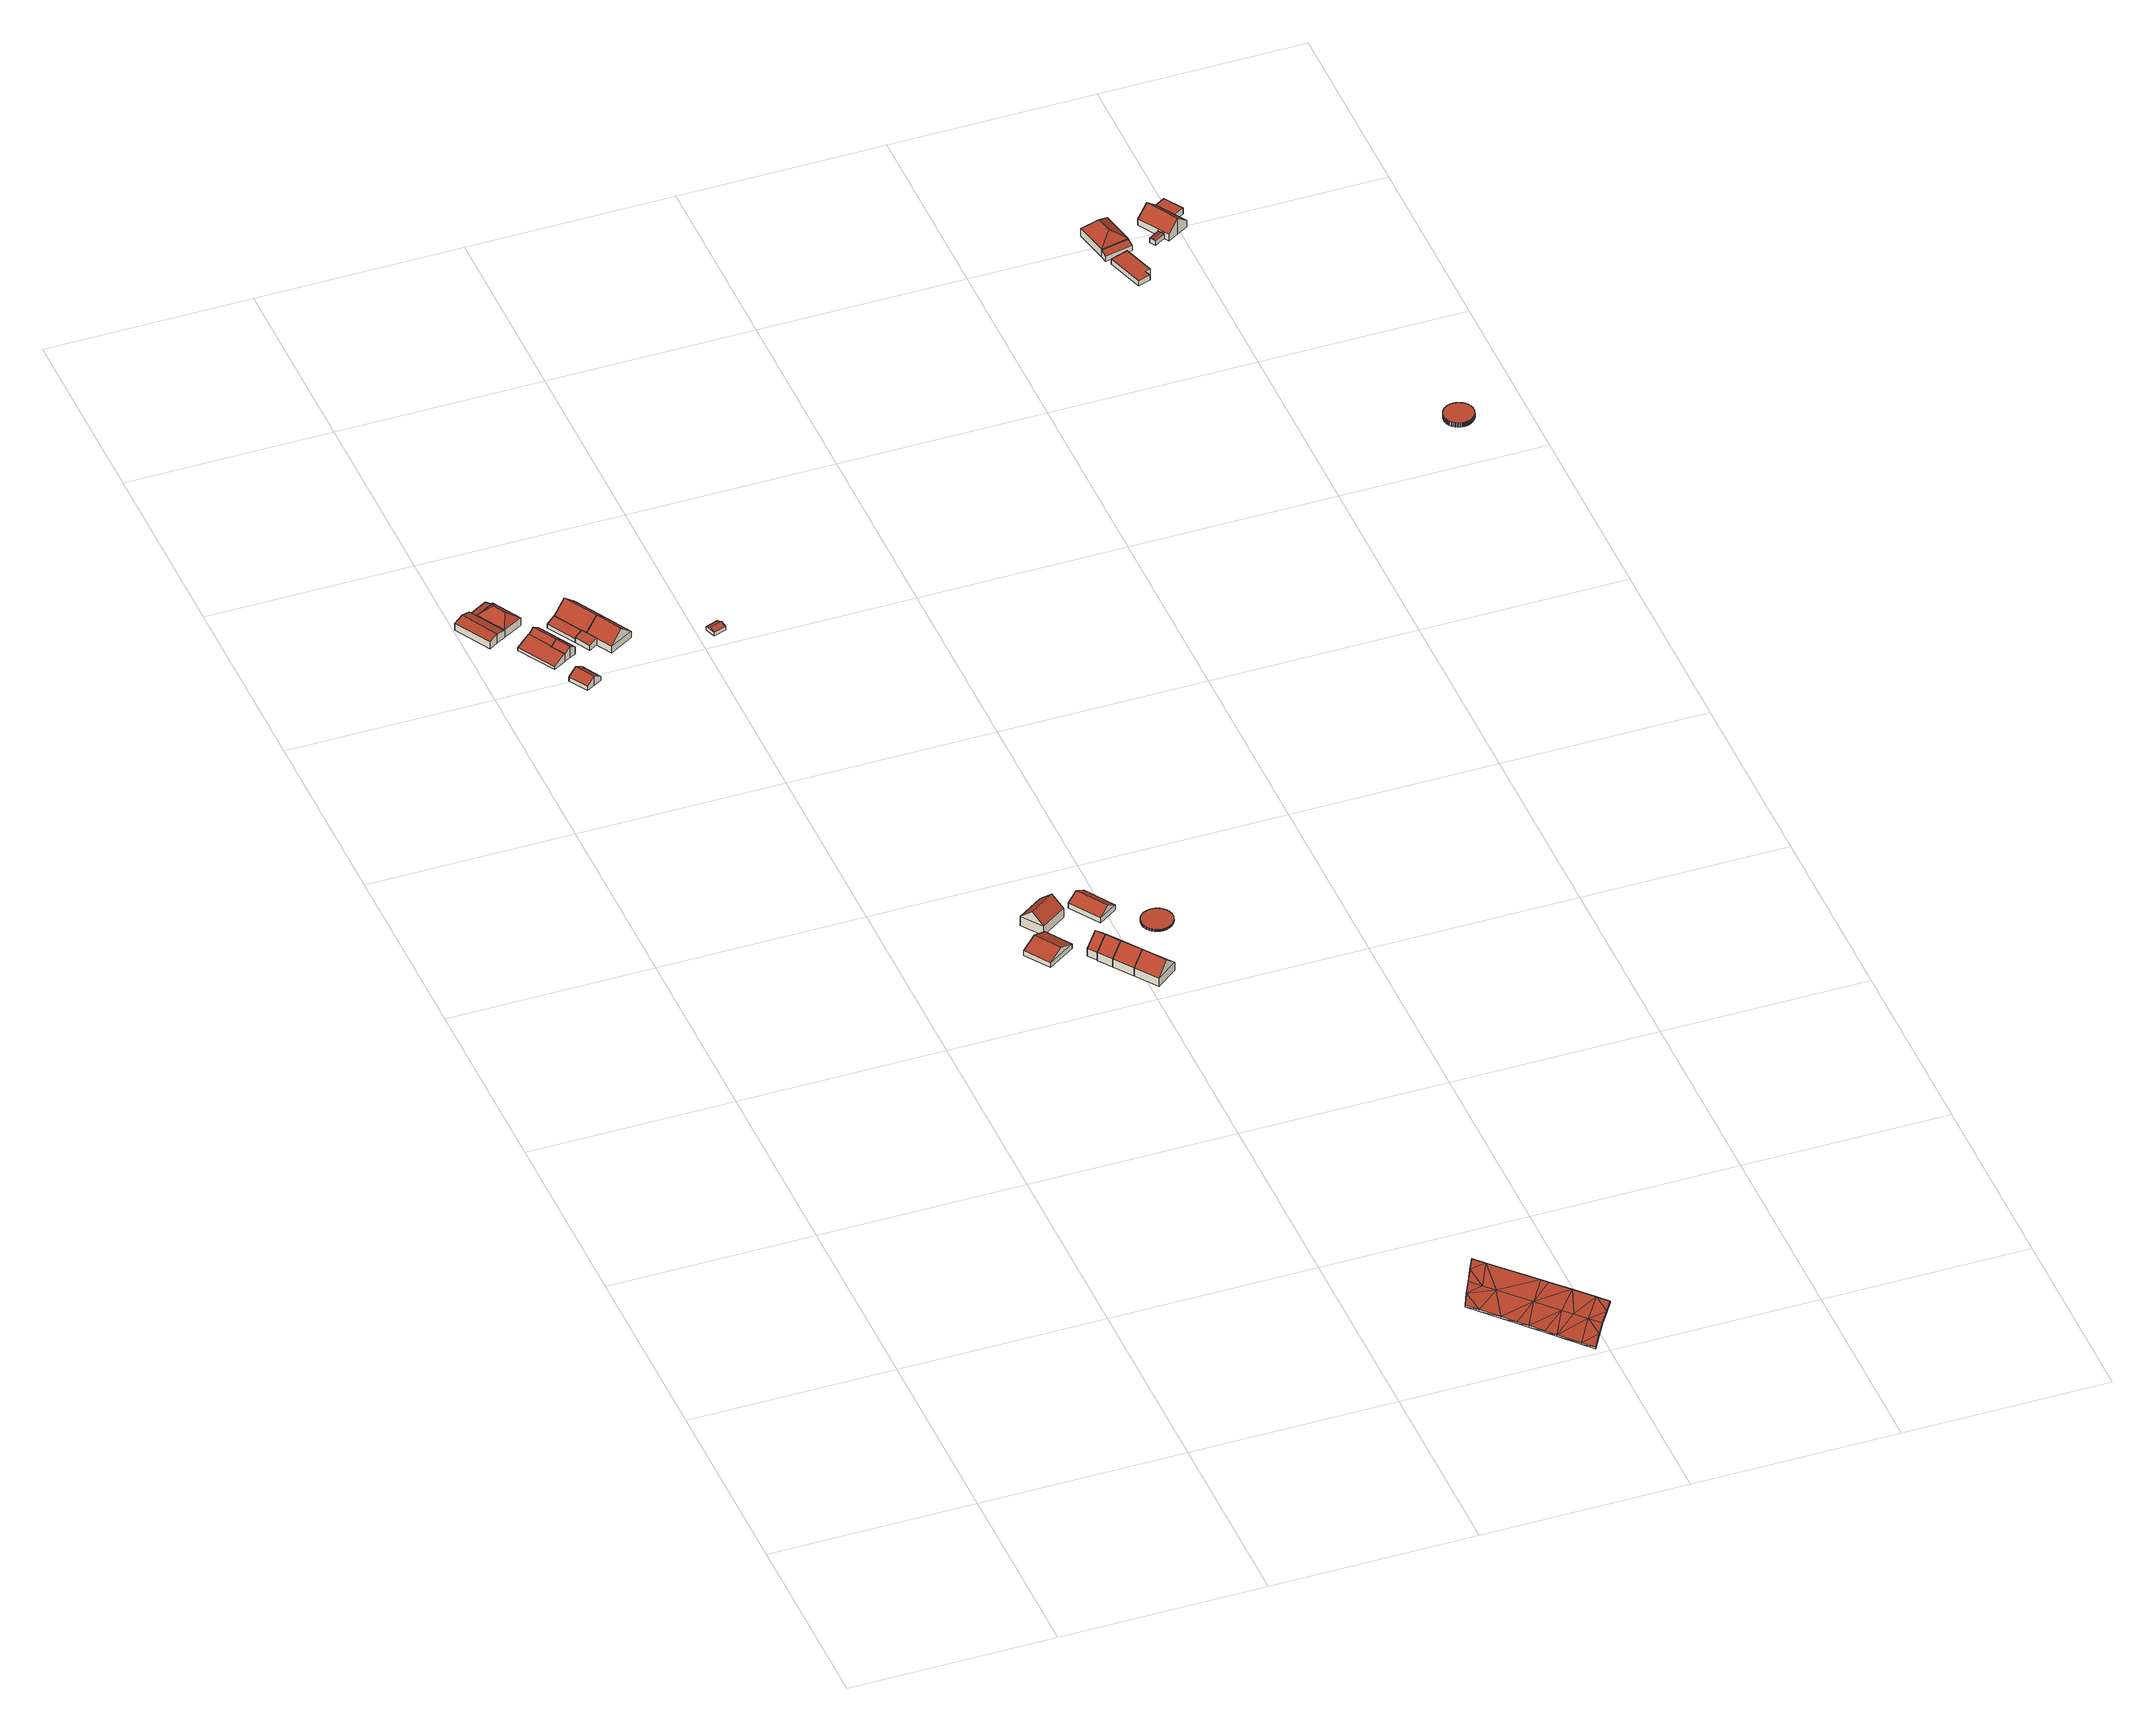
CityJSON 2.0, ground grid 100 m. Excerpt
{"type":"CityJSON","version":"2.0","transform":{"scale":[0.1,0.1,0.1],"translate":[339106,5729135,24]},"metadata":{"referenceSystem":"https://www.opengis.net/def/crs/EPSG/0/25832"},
"CityObjects":{
"building1":{"type":"Building","attributes":{"Geometrietyp2DReferenz":"3000","Gemeindeschluessel":"05170012","function":"31001_2720","roofType":"3100","measuredHeight":5.22},"address":[{"country":"Germany","locality":"Hamminkeln","thoroughfareNumber":"6","thoroughfareName":"Am Mühlenbach"}],"geometry":[{"type":"Solid","lod":"2","boundaries":[[[[0,1,2,3]],[[4,5,1,0]],[[6,7,5,4]],[[8,9,7,6]],[[10,11,9,8]],[[12,13,11,10]],[[3,2,13,12]],[[8,6,4,0,10]],[[3,12,10,0]],[[1,5,7,9,11,13,2]]]],"semantics":{"surfaces":[{"type":"WallSurface"},{"type":"RoofSurface"},{"type":"GroundSurface"}],"values":[[0,0,0,0,0,0,0,1,1,2]]}}]},
"building2":{"type":"Building","attributes":{"Geometrietyp2DReferenz":"3000","Gemeindeschluessel":"05170012","function":"31001_2720","roofType":"2100","measuredHeight":3.9},"address":[{"country":"Germany","locality":"Hamminkeln","thoroughfareNumber":"6","thoroughfareName":"Am Mühlenbach"}],"geometry":[{"type":"Solid","lod":"2","boundaries":[[[[14,15,16,17]],[[18,19,15,14]],[[20,21,19,18]],[[17,16,21,20]],[[18,14,17,20]],[[15,19,21,16]]]],"semantics":{"surfaces":[{"type":"WallSurface"},{"type":"RoofSurface"},{"type":"GroundSurface"}],"values":[[0,0,0,0,1,2]]}}]},
"building3":{"type":"Building","attributes":{"Geometrietyp2DReferenz":"3000","Gemeindeschluessel":"05170012","function":"31001_2720","roofType":"3200","measuredHeight":8.57},"address":[{"country":"Germany","locality":"Hamminkeln","thoroughfareNumber":"6","thoroughfareName":"Am Mühlenbach"}],"geometry":[{"type":"Solid","lod":"2","boundaries":[[[[22,23,24,25]],[[26,9,23,22]],[[27,7,9,26]],[[25,24,7,27]],[[22,28,26]],[[27,29,25]],[[25,29,28,22]],[[26,28,29,27]],[[23,9,7,24]]]],"semantics":{"surfaces":[{"type":"WallSurface"},{"type":"RoofSurface"},{"type":"GroundSurface"}],"values":[[0,0,0,0,1,1,1,1,2]]}}]},
"building4":{"type":"Building","attributes":{"Gemeindeschluessel":"05170012","Geometrietyp2DReferenz":"3000","function":"31001_2720"},"address":[{"country":"Germany","locality":"Hamminkeln","thoroughfareNumber":"6","thoroughfareName":"Am Mühlenbach"}],"children":["building4-1","building4-2"]},
"building4-1":{"type":"BuildingPart","attributes":{"roofType":"2100","measuredHeight":4.81},"parents":["building4"],"geometry":[{"type":"MultiSurface","lod":"2","boundaries":[[[30,31,32,33]],[[34,35,31,30]],[[36,37,35,34]],[[38,39,40,41]],[[33,32,39,38]],[[41,36,34,30,33,38]],[[31,35,37,40,39,32]],[[36,41,42,43]],[[43,42,40,37]]],"semantics":{"surfaces":[{"type":"WallSurface"},{"type":"RoofSurface"},{"type":"GroundSurface"},{"type":"ClosureSurface"}],"values":[0,0,0,0,0,1,2,0,3]}}]},
"building4-2":{"type":"BuildingPart","attributes":{"roofType":"3100","measuredHeight":6.62},"address":[{"country":"Germany","locality":"Hamminkeln","thoroughfareNumber":"6","thoroughfareName":"Am Mühlenbach"}],"parents":["building4"],"geometry":[{"type":"Solid","lod":"2","boundaries":[[[[44,45,46,47]],[[42,40,45,44]],[[47,46,37,43]],[[44,48,42]],[[43,49,47]],[[47,49,48,44]],[[42,48,49,43]],[[45,40,37,46]],[[42,43,37,40]]]],"semantics":{"surfaces":[{"type":"WallSurface"},{"type":"RoofSurface"},{"type":"GroundSurface"},{"type":"ClosureSurface"}],"values":[[0,0,0,0,0,1,1,2,3]]}}]},
"building5":{"type":"Building","attributes":{"Geometrietyp2DReferenz":"3000","Gemeindeschluessel":"05170012","function":"31001_2720","roofType":"3100","measuredHeight":5.26},"address":[{"country":"Germany","locality":"Hamminkeln","thoroughfareNumber":"6","thoroughfareName":"Am Mühlenbach"}],"geometry":[{"type":"Solid","lod":"2","boundaries":[[[[50,51,52,53]],[[54,55,51,50]],[[56,57,55,54]],[[58,59,57,56]],[[60,61,59,58]],[[62,63,61,60]],[[53,52,63,62]],[[50,53,62,60,54]],[[58,56,54,60]],[[51,55,57,59,61,63,52]]]],"semantics":{"surfaces":[{"type":"WallSurface"},{"type":"RoofSurface"},{"type":"GroundSurface"}],"values":[[0,0,0,0,0,0,0,1,1,2]]}}]},
"building6":{"type":"Building","attributes":{"Geometrietyp2DReferenz":"3000","Gemeindeschluessel":"05170012","function":"31001_2720","roofType":"3100","measuredHeight":6.54},"address":[{"country":"Germany","locality":"Hamminkeln","thoroughfareNumber":"6","thoroughfareName":"Am Mühlenbach"}],"geometry":[{"type":"Solid","lod":"2","boundaries":[[[[64,65,66,67]],[[68,69,65,64]],[[70,71,69,68]],[[72,73,71,70]],[[74,75,73,72]],[[76,77,75,74]],[[67,66,77,76]],[[64,67,76,74,68]],[[72,70,68,74]],[[65,69,71,73,75,77,66]]]],"semantics":{"surfaces":[{"type":"WallSurface"},{"type":"RoofSurface"},{"type":"GroundSurface"}],"values":[[0,0,0,0,0,0,0,1,1,2]]}}]},
"building7":{"type":"Building","attributes":{"Geometrietyp2DReferenz":"3000","Gemeindeschluessel":"05170012","function":"31001_2720","roofType":"2100","measuredHeight":4.05},"address":[{"country":"Germany","locality":"Hamminkeln","thoroughfareNumber":"6","thoroughfareName":"Am Mühlenbach"}],"geometry":[{"type":"Solid","lod":"2","boundaries":[[[[78,79,80,81]],[[82,83,79,78]],[[84,85,83,82]],[[81,80,85,84]],[[82,78,81,84]],[[79,83,85,80]]]],"semantics":{"surfaces":[{"type":"WallSurface"},{"type":"RoofSurface"},{"type":"GroundSurface"}],"values":[[0,0,0,0,1,2]]}}]},
"building8":{"type":"Building","attributes":{"Geometrietyp2DReferenz":"3000","Gemeindeschluessel":"05170012","function":"51009_1610","roofType":"2100","measuredHeight":4.19},"geometry":[{"type":"Solid","lod":"2","boundaries":[[[[86,87,88,89]],[[90,91,87,86]],[[92,93,91,90]],[[94,95,93,92]],[[89,88,95,94]],[[92,90,86,89,94]],[[87,91,93,95,88]]]],"semantics":{"surfaces":[{"type":"WallSurface"},{"type":"RoofSurface"},{"type":"GroundSurface"}],"values":[[0,0,0,0,0,1,2]]}}]},
"building9":{"type":"Building","attributes":{"Geometrietyp2DReferenz":"3000","Gemeindeschluessel":"05170012","function":"31001_2720","roofType":"3100","measuredHeight":9.75},"address":[{"country":"Germany","locality":"Hamminkeln","thoroughfareNumber":"6","thoroughfareName":"Am Mühlenbach"}],"geometry":[{"type":"Solid","lod":"2","boundaries":[[[[96,97,98,99]],[[100,80,97,96]],[[101,85,80,100]],[[102,103,85,101]],[[104,105,103,102]],[[106,107,105,104]],[[99,98,107,106]],[[101,100,96,99,102]],[[106,104,102,99]],[[97,80,85,103,105,107,98]]]],"semantics":{"surfaces":[{"type":"WallSurface"},{"type":"RoofSurface"},{"type":"GroundSurface"}],"values":[[0,0,0,0,0,0,0,1,1,2]]}}]},
"building10":{"type":"Building","attributes":{"name":"Brendgeskath","Geometrietyp2DReferenz":"3000","Gemeindeschluessel":"05170012","function":"31001_1210","roofType":"3100","measuredHeight":9.69},"address":[{"country":"Germany","locality":"Hamminkeln","thoroughfareNumber":"6","thoroughfareName":"Am Mühlenbach"}],"geometry":[{"type":"Solid","lod":"2","boundaries":[[[[108,109,110,106]],[[111,112,109,108]],[[96,91,112,111]],[[106,110,91,96]],[[108,113,111]],[[96,99,106]],[[106,99,113,108]],[[111,113,99,96]],[[109,112,91,110]]]],"semantics":{"surfaces":[{"type":"WallSurface"},{"type":"RoofSurface"},{"type":"GroundSurface"}],"values":[[0,0,0,0,0,0,1,1,2]]}}]},
"building11":{"type":"Building","attributes":{"Geometrietyp2DReferenz":"3000","Gemeindeschluessel":"05170012","function":"31001_2720","roofType":"3100","measuredHeight":6.26},"address":[{"country":"Germany","locality":"Hamminkeln","thoroughfareNumber":"7","thoroughfareName":"An der Autobahn"}],"geometry":[{"type":"Solid","lod":"2","boundaries":[[[[114,115,116,117]],[[118,119,115,114]],[[120,121,119,118]],[[117,116,121,120]],[[114,122,118]],[[120,123,117]],[[117,123,122,114]],[[118,122,123,120]],[[115,119,121,116]]]],"semantics":{"surfaces":[{"type":"WallSurface"},{"type":"RoofSurface"},{"type":"GroundSurface"}],"values":[[0,0,0,0,0,0,1,1,2]]}}]},
"building12":{"type":"Building","attributes":{"Geometrietyp2DReferenz":"3000","Gemeindeschluessel":"05170012","function":"31001_2720","roofType":"3100","measuredHeight":10.57},"address":[{"country":"Germany","locality":"Hamminkeln","thoroughfareNumber":"7","thoroughfareName":"An der Autobahn"}],"geometry":[{"type":"Solid","lod":"2","boundaries":[[[[124,125,126,127]],[[128,129,125,124]],[[130,131,129,128]],[[127,126,131,130]],[[124,132,128]],[[130,133,127]],[[127,133,132,124]],[[128,132,133,130]],[[125,129,131,126]]]],"semantics":{"surfaces":[{"type":"WallSurface"},{"type":"RoofSurface"},{"type":"GroundSurface"}],"values":[[0,0,0,0,0,0,1,1,2]]}}]},
"building13":{"type":"Building","attributes":{"Geometrietyp2DReferenz":"3000","Gemeindeschluessel":"05170012","function":"31001_1210","roofType":"3100","measuredHeight":10.35},"address":[{"country":"Germany","locality":"Hamminkeln","thoroughfareNumber":"7","thoroughfareName":"An der Autobahn"}],"geometry":[{"type":"Solid","lod":"2","boundaries":[[[[134,135,136,137]],[[138,139,135,134]],[[140,141,139,138]],[[137,136,141,140]],[[134,142,138]],[[140,143,137]],[[137,143,142,134]],[[138,142,143,140]],[[135,139,141,136]]]],"semantics":{"surfaces":[{"type":"WallSurface"},{"type":"RoofSurface"},{"type":"GroundSurface"}],"values":[[0,0,0,0,0,0,1,1,2]]}}]},
"building14":{"type":"Building","attributes":{"Geometrietyp2DReferenz":"3000","Gemeindeschluessel":"05170016","function":"53001_1800","roofType":"9999","measuredHeight":1},"geometry":[{"type":"Solid","lod":"2","boundaries":[[[[144,145,146]],[[145,147,146]],[[148,149,144]],[[149,145,144]],[[150,151,148]],[[151,149,148]],[[152,153,150]],[[153,151,150]],[[154,155,152]],[[155,153,152]],[[156,157,154]],[[157,155,154]],[[158,159,156]],[[159,157,156]],[[160,161,158]],[[161,159,158]],[[162,163,160]],[[163,161,160]],[[164,165,162]],[[165,163,162]],[[166,167,164]],[[167,165,164]],[[168,169,166]],[[169,167,166]],[[170,171,168]],[[171,169,168]],[[172,173,170]],[[173,171,170]],[[174,175,172]],[[175,173,172]],[[176,177,174]],[[177,175,174]],[[178,179,176]],[[179,177,176]],[[180,181,178]],[[181,179,178]],[[182,183,180]],[[183,181,180]],[[184,185,182]],[[185,183,182]],[[186,187,184]],[[187,185,184]],[[146,147,186]],[[147,187,186]],[[163,165,167]],[[163,167,188]],[[188,167,189]],[[189,167,169]],[[189,169,171]],[[189,171,175]],[[175,171,173]],[[189,175,188]],[[188,175,177]],[[188,177,190]],[[190,177,179]],[[190,179,181]],[[190,181,191]],[[191,181,192]],[[192,181,183]],[[192,183,193]],[[193,183,187]],[[187,183,185]],[[145,149,151]],[[145,151,193]],[[193,151,153]],[[193,153,192]],[[192,153,191]],[[191,153,155]],[[191,155,157]],[[191,157,190]],[[190,157,159]],[[190,159,161]],[[190,161,188]],[[188,161,163]],[[145,193,147]],[[147,193,187]],[[162,166,164]],[[162,194,166]],[[194,195,166]],[[195,168,166]],[[195,170,168]],[[195,174,170]],[[174,172,170]],[[195,194,174]],[[194,176,174]],[[194,196,176]],[[196,178,176]],[[196,180,178]],[[196,197,180]],[[197,198,180]],[[198,182,180]],[[198,199,182]],[[199,186,182]],[[186,184,182]],[[144,150,148]],[[144,199,150]],[[199,152,150]],[[199,198,152]],[[198,197,152]],[[197,154,152]],[[197,156,154]],[[197,196,156]],[[196,158,156]],[[196,160,158]],[[196,194,160]],[[194,162,160]],[[144,146,199]],[[146,186,199]]]],"semantics":{"surfaces":[{"type":"WallSurface"},{"type":"GroundSurface"},{"type":"RoofSurface"}],"values":[[0,0,0,0,0,0,0,0,0,0,0,0,0,0,0,0,0,0,0,0,0,0,0,0,0,0,0,0,0,0,0,0,0,0,0,0,0,0,0,0,0,0,0,0,1,1,1,1,1,1,1,1,1,1,1,1,1,1,1,1,1,1,1,1,1,1,1,1,1,1,1,1,1,1,1,1,2,2,2,2,2,2,2,2,2,2,2,2,2,2,2,2,2,2,2,2,2,2,2,2,2,2,2,2,2,2,2,2]]}}]},
"building15":{"type":"Building","attributes":{"Geometrietyp2DReferenz":"3000","Gemeindeschluessel":"05170012","function":"31001_2723","roofType":"3100","measuredHeight":3.14},"address":[{"country":"Germany","locality":"Hamminkeln","thoroughfareNumber":"6","thoroughfareName":"Am Mühlenbach"}],"geometry":[{"type":"Solid","lod":"2","boundaries":[[[[200,201,202,203]],[[204,205,201,200]],[[206,207,205,204]],[[203,202,207,206]],[[200,208,204]],[[206,209,203]],[[203,209,208,200]],[[204,208,209,206]],[[201,205,207,202]]]],"semantics":{"surfaces":[{"type":"WallSurface"},{"type":"RoofSurface"},{"type":"GroundSurface"}],"values":[[0,0,0,0,0,0,1,1,2]]}}]},
"building16":{"type":"Building","attributes":{"Geometrietyp2DReferenz":"3000","Gemeindeschluessel":"05170012","function":"31001_1210","roofType":"3100","measuredHeight":10.41},"address":[{"country":"Germany","locality":"Hamminkeln","thoroughfareNumber":"7","thoroughfareName":"An der Autobahn"}],"geometry":[{"type":"Solid","lod":"2","boundaries":[[[[142,210,211,138]],[[134,212,210,142]],[[213,214,212,134]],[[215,216,214,213]],[[217,218,216,215]],[[138,211,218,217]],[[138,217,215,142]],[[213,134,142,215]],[[210,212,214,216,218,211]]]],"semantics":{"surfaces":[{"type":"WallSurface"},{"type":"RoofSurface"},{"type":"GroundSurface"}],"values":[[0,0,0,0,0,0,1,1,2]]}}]},
"building17":{"type":"Building","attributes":{"name":"Hessingskath","Geometrietyp2DReferenz":"3000","Gemeindeschluessel":"05170012","function":"31001_1210","roofType":"3100","measuredHeight":10.47},"address":[{"country":"Germany","locality":"Hamminkeln","thoroughfareNumber":"7","thoroughfareName":"An der Autobahn"}],"geometry":[{"type":"Solid","lod":"2","boundaries":[[[[219,220,221,213]],[[222,223,220,219]],[[217,224,223,222]],[[213,221,224,217]],[[219,225,222]],[[217,215,213]],[[213,215,225,219]],[[222,225,215,217]],[[220,223,224,221]]]],"semantics":{"surfaces":[{"type":"WallSurface"},{"type":"RoofSurface"},{"type":"GroundSurface"}],"values":[[0,0,0,0,0,0,1,1,2]]}}]},
"building18":{"type":"Building","attributes":{"Geometrietyp2DReferenz":"3000","Gemeindeschluessel":"05170012","function":"31001_2720","roofType":"3100","measuredHeight":10.62},"address":[{"country":"Germany","locality":"Hamminkeln","thoroughfareNumber":"7","thoroughfareName":"An der Autobahn"}],"geometry":[{"type":"Solid","lod":"2","boundaries":[[[[226,227,228,219]],[[229,230,227,226]],[[222,231,230,229]],[[219,228,231,222]],[[226,232,229]],[[222,225,219]],[[219,225,232,226]],[[229,232,225,222]],[[227,230,231,228]]]],"semantics":{"surfaces":[{"type":"WallSurface"},{"type":"RoofSurface"},{"type":"GroundSurface"}],"values":[[0,0,0,0,0,0,1,1,2]]}}]},
"building19":{"type":"Building","attributes":{"Geometrietyp2DReferenz":"3000","Gemeindeschluessel":"05170012","function":"31001_2720","roofType":"3100","measuredHeight":6.32},"address":[{"country":"Germany","locality":"Hamminkeln","thoroughfareNumber":"7","thoroughfareName":"An der Autobahn"}],"geometry":[{"type":"Solid","lod":"2","boundaries":[[[[233,234,235,236]],[[237,238,234,233]],[[239,240,238,237]],[[236,235,240,239]],[[233,241,237]],[[239,242,236]],[[236,242,241,233]],[[237,241,242,239]],[[234,238,240,235]]]],"semantics":{"surfaces":[{"type":"WallSurface"},{"type":"RoofSurface"},{"type":"GroundSurface"}],"values":[[0,0,0,0,0,0,1,1,2]]}}]},
"building20":{"type":"Building","attributes":{"Geometrietyp2DReferenz":"3000","Gemeindeschluessel":"05170012","function":"51003_1201","roofType":"1000","measuredHeight":1.09},"geometry":[{"type":"Solid","lod":"2","boundaries":[[[[243,244,245,246]],[[247,248,244,243]],[[249,250,248,247]],[[251,252,250,249]],[[253,254,252,251]],[[255,256,254,253]],[[257,258,256,255]],[[259,260,258,257]],[[261,262,260,259]],[[263,264,262,261]],[[265,266,264,263]],[[267,268,266,265]],[[269,270,268,267]],[[271,272,270,269]],[[273,274,272,271]],[[275,276,274,273]],[[277,278,276,275]],[[279,280,278,277]],[[281,282,280,279]],[[283,284,282,281]],[[285,286,284,283]],[[287,288,286,285]],[[289,290,288,287]],[[291,292,290,289]],[[293,294,292,291]],[[295,296,294,293]],[[297,298,296,295]],[[299,300,298,297]],[[301,302,300,299]],[[303,304,302,301]],[[305,306,304,303]],[[307,308,306,305]],[[309,310,308,307]],[[311,312,310,309]],[[313,314,312,311]],[[315,316,314,313]],[[317,318,316,315]],[[319,320,318,317]],[[321,322,320,319]],[[323,324,322,321]],[[325,326,324,323]],[[327,328,326,325]],[[329,330,328,327]],[[331,332,330,329]],[[333,334,332,331]],[[335,336,334,333]],[[337,338,336,335]],[[339,340,338,337]],[[341,342,340,339]],[[343,344,342,341]],[[345,346,344,343]],[[347,348,346,345]],[[349,350,348,347]],[[351,352,350,349]],[[353,354,352,351]],[[355,356,354,353]],[[357,358,356,355]],[[359,360,358,357]],[[361,362,360,359]],[[363,364,362,361]],[[365,366,364,363]],[[367,368,366,365]],[[369,370,368,367]],[[371,372,370,369]],[[373,374,372,371]],[[375,376,374,373]],[[377,378,376,375]],[[379,380,378,377]],[[381,382,380,379]],[[383,384,382,381]],[[385,386,384,383]],[[387,388,386,385]],[[389,390,388,387]],[[391,392,390,389]],[[393,394,392,391]],[[395,396,394,393]],[[397,398,396,395]],[[399,400,398,397]],[[401,402,400,399]],[[403,404,402,401]],[[405,406,404,403]],[[407,408,406,405]],[[409,410,408,407]],[[411,412,410,409]],[[413,414,412,411]],[[415,416,414,413]],[[417,418,416,415]],[[419,420,418,417]],[[421,422,420,419]],[[423,424,422,421]],[[425,426,424,423]],[[427,428,426,425]],[[429,430,428,427]],[[431,432,430,429]],[[433,434,432,431]],[[246,245,434,433]],[[431,429,427,425,423,421,419,417,415,413,411,409,407,405,403,401,399,397,395,393,391,389,387,385,383,381,379,377,375,373,371,369,367,365,363,361,359,357,355,353,351,349,347,345,343,341,339,337,335,333,331,329,327,325,323,321,319,317,315,313,311,309,307,305,303,301,299,297,295,293,291,289,287,285,283,281,279,277,275,273,271,269,267,265,263,261,259,257,255,253,251,249,247,243,246,433]],[[244,248,250,252,254,256,258,260,262,264,266,268,270,272,274,276,278,280,282,284,286,288,290,292,294,296,298,300,302,304,306,308,310,312,314,316,318,320,322,324,326,328,330,332,334,336,338,340,342,344,346,348,350,352,354,356,358,360,362,364,366,368,370,372,374,376,378,380,382,384,386,388,390,392,394,396,398,400,402,404,406,408,410,412,414,416,418,420,422,424,426,428,430,432,434,245]]]],"semantics":{"surfaces":[{"type":"WallSurface"},{"type":"RoofSurface"},{"type":"GroundSurface"}],"values":[[0,0,0,0,0,0,0,0,0,0,0,0,0,0,0,0,0,0,0,0,0,0,0,0,0,0,0,0,0,0,0,0,0,0,0,0,0,0,0,0,0,0,0,0,0,0,0,0,0,0,0,0,0,0,0,0,0,0,0,0,0,0,0,0,0,0,0,0,0,0,0,0,0,0,0,0,0,0,0,0,0,0,0,0,0,0,0,0,0,0,0,0,0,0,0,0,1,2]]}}]},
"building21":{"type":"Building","attributes":{"Geometrietyp2DReferenz":"3000","Gemeindeschluessel":"05170012","function":"31001_2720","roofType":"1000","measuredHeight":2.91},"address":[{"country":"Germany","locality":"Hamminkeln","thoroughfareNumber":"14","thoroughfareName":"Am Mühlenbach"}],"geometry":[{"type":"Solid","lod":"2","boundaries":[[[[435,436,437,438]],[[439,440,436,435]],[[441,442,440,439]],[[443,444,442,441]],[[445,446,444,443]],[[438,437,446,445]],[[443,441,439,435,438,445]],[[436,440,442,444,446,437]]]],"semantics":{"surfaces":[{"type":"WallSurface"},{"type":"RoofSurface"},{"type":"GroundSurface"}],"values":[[0,0,0,0,0,0,1,2]]}}]},
"building22":{"type":"Building","attributes":{"Geometrietyp2DReferenz":"3000","Gemeindeschluessel":"05170012","function":"31001_2720","roofType":"2100","measuredHeight":4.23},"address":[{"country":"Germany","locality":"Hamminkeln","thoroughfareNumber":"14","thoroughfareName":"Am Mühlenbach"}],"geometry":[{"type":"Solid","lod":"2","boundaries":[[[[447,448,449,450]],[[451,452,448,447]],[[453,454,452,451]],[[450,449,454,453]],[[451,447,450,453]],[[448,452,454,449]]]],"semantics":{"surfaces":[{"type":"WallSurface"},{"type":"RoofSurface"},{"type":"GroundSurface"}],"values":[[0,0,0,0,1,2]]}}]},
"building23":{"type":"Building","attributes":{"Geometrietyp2DReferenz":"3000","Gemeindeschluessel":"05170012","function":"31001_2720","roofType":"3200","measuredHeight":9.65},"address":[{"country":"Germany","locality":"Hamminkeln","thoroughfareNumber":"14","thoroughfareName":"Am Mühlenbach"}],"geometry":[{"type":"Solid","lod":"2","boundaries":[[[[455,456,457,458]],[[459,460,456,455]],[[461,462,460,459]],[[458,457,462,461]],[[455,463,459]],[[461,464,458]],[[458,464,463,455]],[[459,463,464,461]],[[456,460,462,457]]]],"semantics":{"surfaces":[{"type":"WallSurface"},{"type":"RoofSurface"},{"type":"GroundSurface"}],"values":[[0,0,0,0,1,1,1,1,2]]}}]},
"building24":{"type":"Building","attributes":{"Geometrietyp2DReferenz":"3000","Gemeindeschluessel":"05170012","function":"31001_2720","roofType":"3100","measuredHeight":2.87},"address":[{"country":"Germany","locality":"Hamminkeln","thoroughfareNumber":"14","thoroughfareName":"Am Mühlenbach"}],"geometry":[{"type":"Solid","lod":"2","boundaries":[[[[465,466,467,468]],[[469,470,466,465]],[[471,472,470,469]],[[468,467,472,471]],[[465,473,469]],[[471,474,468]],[[468,474,473,465]],[[469,473,474,471]],[[466,470,472,467]]]],"semantics":{"surfaces":[{"type":"WallSurface"},{"type":"RoofSurface"},{"type":"GroundSurface"}],"values":[[0,0,0,0,0,0,1,1,2]]}}]},
"building25":{"type":"Building","attributes":{"Geometrietyp2DReferenz":"3000","Gemeindeschluessel":"05170012","function":"31001_1210","roofType":"3100","measuredHeight":8.87},"address":[{"country":"Germany","locality":"Hamminkeln","thoroughfareNumber":"14","thoroughfareName":"Am Mühlenbach"}],"geometry":[{"type":"Solid","lod":"2","boundaries":[[[[475,476,477,478]],[[479,480,476,475]],[[481,482,480,479]],[[483,484,482,481]],[[485,486,484,483]],[[487,488,486,485]],[[489,490,488,487]],[[491,492,490,489]],[[478,477,492,491]],[[485,483,481,479,475,487]],[[478,491,489,487,475]],[[476,480,482,484,486,488,490,492,477]]]],"semantics":{"surfaces":[{"type":"WallSurface"},{"type":"RoofSurface"},{"type":"GroundSurface"}],"values":[[0,0,0,0,0,0,0,0,0,1,1,2]]}}]},
"building26":{"type":"Building","attributes":{"Geometrietyp2DReferenz":"3000","Gemeindeschluessel":"05170012","function":"31001_2720","roofType":"1000","measuredHeight":3.36},"address":[{"country":"Germany","locality":"Hamminkeln","thoroughfareNumber":"14","thoroughfareName":"Am Mühlenbach"}],"geometry":[{"type":"Solid","lod":"2","boundaries":[[[[493,494,495,496]],[[497,498,494,493]],[[499,500,498,497]],[[496,495,500,499]],[[497,493,496,499]],[[494,498,500,495]]]],"semantics":{"surfaces":[{"type":"WallSurface"},{"type":"RoofSurface"},{"type":"GroundSurface"}],"values":[[0,0,0,0,1,2]]}}]},
"building27":{"type":"Building","attributes":{"Geometrietyp2DReferenz":"3000","Gemeindeschluessel":"05170012","function":"51003_1201","roofType":"1000","measuredHeight":2.4},"geometry":[{"type":"Solid","lod":"2","boundaries":[[[[501,502,503,504]],[[505,506,502,501]],[[507,508,506,505]],[[509,510,508,507]],[[511,512,510,509]],[[513,514,512,511]],[[515,516,514,513]],[[517,518,516,515]],[[519,520,518,517]],[[521,522,520,519]],[[523,524,522,521]],[[525,526,524,523]],[[527,528,526,525]],[[529,530,528,527]],[[531,532,530,529]],[[533,534,532,531]],[[535,536,534,533]],[[537,538,536,535]],[[539,540,538,537]],[[541,542,540,539]],[[543,544,542,541]],[[545,546,544,543]],[[547,548,546,545]],[[549,550,548,547]],[[551,552,550,549]],[[553,554,552,551]],[[555,556,554,553]],[[557,558,556,555]],[[559,560,558,557]],[[561,562,560,559]],[[563,564,562,561]],[[565,566,564,563]],[[567,568,566,565]],[[569,570,568,567]],[[571,572,570,569]],[[573,574,572,571]],[[575,576,574,573]],[[577,578,576,575]],[[579,580,578,577]],[[581,582,580,579]],[[583,584,582,581]],[[585,586,584,583]],[[587,588,586,585]],[[589,590,588,587]],[[591,592,590,589]],[[593,594,592,591]],[[595,596,594,593]],[[597,598,596,595]],[[599,600,598,597]],[[601,602,600,599]],[[603,604,602,601]],[[605,606,604,603]],[[607,608,606,605]],[[609,610,608,607]],[[611,612,610,609]],[[613,614,612,611]],[[615,616,614,613]],[[617,618,616,615]],[[619,620,618,617]],[[621,622,620,619]],[[623,624,622,621]],[[625,626,624,623]],[[627,628,626,625]],[[629,630,628,627]],[[631,632,630,629]],[[633,634,632,631]],[[635,636,634,633]],[[637,638,636,635]],[[639,640,638,637]],[[641,642,640,639]],[[643,644,642,641]],[[645,646,644,643]],[[647,648,646,645]],[[649,650,648,647]],[[651,652,650,649]],[[653,654,652,651]],[[655,656,654,653]],[[657,658,656,655]],[[659,660,658,657]],[[661,662,660,659]],[[663,664,662,661]],[[665,666,664,663]],[[667,668,666,665]],[[669,670,668,667]],[[671,672,670,669]],[[673,674,672,671]],[[675,676,674,673]],[[677,678,676,675]],[[679,680,678,677]],[[681,682,680,679]],[[683,684,682,681]],[[685,686,684,683]],[[687,688,686,685]],[[689,690,688,687]],[[691,692,690,689]],[[504,503,692,691]],[[689,687,685,683,681,679,677,675,673,671,669,667,665,663,661,659,657,655,653,651,649,647,645,643,641,639,637,635,633,631,629,627,625,623,621,619,617,615,613,611,609,607,605,603,601,599,597,595,593,591,589,587,585,583,581,579,577,575,573,571,569,567,565,563,561,559,557,555,553,551,549,547,545,543,541,539,537,535,533,531,529,527,525,523,521,519,517,515,513,511,509,507,505,501,504,691]],[[502,506,508,510,512,514,516,518,520,522,524,526,528,530,532,534,536,538,540,542,544,546,548,550,552,554,556,558,560,562,564,566,568,570,572,574,576,578,580,582,584,586,588,590,592,594,596,598,600,602,604,606,608,610,612,614,616,618,620,622,624,626,628,630,632,634,636,638,640,642,644,646,648,650,652,654,656,658,660,662,664,666,668,670,672,674,676,678,680,682,684,686,688,690,692,503]]]],"semantics":{"surfaces":[{"type":"WallSurface"},{"type":"RoofSurface"},{"type":"GroundSurface"}],"values":[[0,0,0,0,0,0,0,0,0,0,0,0,0,0,0,0,0,0,0,0,0,0,0,0,0,0,0,0,0,0,0,0,0,0,0,0,0,0,0,0,0,0,0,0,0,0,0,0,0,0,0,0,0,0,0,0,0,0,0,0,0,0,0,0,0,0,0,0,0,0,0,0,0,0,0,0,0,0,0,0,0,0,0,0,0,0,0,0,0,0,0,0,0,0,0,0,1,2]]}}]}
},
"vertices":[
[52,6544,58],[52,6544,6],[7,6518,6],[7,6518,45],[97,6569,45],[97,6569,6],[119,6530,45],[119,6530,6],[197,6390,45],[197,6390,6],[152,6365,58],[152,6365,6],[107,6339,45],[107,6339,6],
[97,6569,31],[97,6569,5],[119,6530,5],[119,6530,44],[192,6623,31],[192,6623,5],[214,6584,44],[214,6584,5],
[293,6445,49],[293,6445,6],[214,6584,6],[214,6584,49],[197,6390,49],[119,6530,49],[223,6456,92],[189,6518,92],
[322,6102,22],[322,6102,6],[385,6137,6],[385,6137,53],[219,6286,21],[219,6286,6],[283,6323,54],[283,6323,6],[345,6207,53],[345,6207,6],[347,6209,6],[347,6209,54],[347,6209,47],[283,6323,47],
[407,6242,47],[407,6242,6],[342,6356,6],[342,6356,47],[377,6225,72],[313,6340,72],
[371,6015,42],[371,6015,7],[354,6006,7],[354,6006,30],[394,6029,59],[394,6029,7],[433,6051,30],[433,6051,7],[486,5957,30],[486,5957,7],[447,5935,59],[447,5935,7],[407,5912,30],[407,5912,7],
[347,6209,48],[347,6209,8],[345,6207,8],[345,6207,46],[376,6225,73],[376,6225,8],[407,6242,46],[407,6242,8],[446,6171,46],[446,6171,8],[416,6154,73],[416,6154,8],[385,6137,46],[385,6137,8],
[473,6243,30],[473,6243,9],[514,6266,9],[514,6266,50],[395,6383,30],[395,6383,9],[436,6406,50],[436,6406,9],
[514,6266,52],[514,6266,10],[473,6243,10],[473,6243,37],[527,6243,52],[527,6243,10],[557,6191,52],[557,6191,10],[514,6168,36],[514,6168,10],
[527,6243,47],[527,6243,9],[588,6277,9],[588,6277,107],[514,6266,47],[436,6406,47],[496,6440,107],[496,6440,9],[556,6473,47],[556,6473,9],[648,6311,47],[648,6311,9],
[718,6185,47],[718,6185,10],[648,6311,10],[598,6117,47],[598,6117,10],[658,6151,107],
[1770,3464,36],[1770,3464,8],[1688,3587,8],[1688,3587,36],[1635,3374,36],[1635,3374,8],[1553,3497,36],[1553,3497,8],[1702,3419,70],[1620,3542,70],
[1741,3784,59],[1741,3784,8],[1614,3698,8],[1614,3698,59],[1814,3681,59],[1814,3681,8],[1686,3595,59],[1686,3595,8],[1777,3732,114],[1650,3647,114],
[1949,3421,56],[1949,3421,13],[1918,3463,13],[1918,3463,56],[1843,3344,56],[1843,3344,13],[1812,3386,56],[1812,3386,13],[1896,3382,116],[1865,3425,116],
[2979,80,42],[2979,80,32],[3020,148,42],[3020,148,32],[2933,1,42],[2933,1,32],[2885,52,42],[2885,52,32],[2803,142,43],[2803,142,33],[2763,186,43],[2763,186,33],[2710,245,43],[2710,245,33],[2671,288,43],[2671,288,33],[2617,349,43],[2617,349,33],[2544,430,42],[2544,430,32],[2496,481,42],[2496,481,32],[2531,555,42],[2531,555,32],[2567,630,42],[2567,630,32],[2605,706,42],[2605,706,32],[2639,774,42],[2639,774,32],[2687,723,42],[2687,723,32],[2872,527,43],[2872,527,33],[2899,498,43],[2899,498,33],[2979,415,43],[2979,415,33],[3059,329,43],[3059,329,33],[3107,278,42],[3107,278,32],[3066,216,43],[3066,216,33],[2663,528,33],[2615,579,32],[2789,394,33],[2883,294,33],[2924,250,33],[2972,199,32],[2663,528,43],[2615,579,42],[2789,394,43],[2883,294,43],[2924,250,43],[2972,199,42],
[1066,6069,26],[1066,6069,7],[1128,6090,7],[1128,6090,26],[1048,6122,26],[1048,6122,7],[1110,6143,26],[1110,6143,7],[1057,6095,38],[1119,6116,38],
[1896,3382,12],[1843,3344,12],[1949,3421,12],[1997,3355,56],[1997,3355,12],[1944,3316,116],[1944,3316,12],[1891,3277,56],[1891,3277,12],
[2064,3263,56],[2064,3263,11],[1997,3355,11],[1958,3186,56],[1958,3186,11],[1891,3277,11],[2011,3225,116],
[2141,3158,56],[2141,3158,10],[2064,3263,10],[2036,3079,56],[2036,3079,10],[1958,3186,10],[2088,3118,116],
[2044,3644,40],[2044,3644,11],[1951,3793,11],[1951,3793,40],[1952,3582,40],[1952,3582,11],[1855,3733,40],[1855,3733,11],[1998,3613,74],[1903,3763,74],
[2121,3484,20],[2121,3484,9],[2124,3478,9],[2124,3478,20],[2119,3490,20],[2119,3490,9],[2118,3496,20],[2118,3496,9],[2117,3501,20],[2117,3501,9],[2116,3507,20],[2116,3507,9],[2116,3512,20],[2116,3512,9],[2117,3517,20],[2117,3517,9],[2117,3522,20],[2117,3522,9],[2118,3526,20],[2118,3526,9],[2119,3531,20],[2119,3531,9],[2120,3535,20],[2120,3535,9],[2122,3539,20],[2122,3539,9],[2123,3542,20],[2123,3542,9],[2125,3546,20],[2125,3546,9],[2126,3549,20],[2126,3549,9],[2128,3552,20],[2128,3552,9],[2130,3555,20],[2130,3555,9],[2133,3558,20],[2133,3558,9],[2135,3561,20],[2135,3561,9],[2138,3564,20],[2138,3564,9],[2141,3567,20],[2141,3567,9],[2145,3570,20],[2145,3570,9],[2149,3573,20],[2149,3573,9],[2153,3576,20],[2153,3576,9],[2158,3578,20],[2158,3578,9],[2163,3580,20],[2163,3580,9],[2168,3582,20],[2168,3582,9],[2174,3584,20],[2174,3584,9],[2180,3585,20],[2180,3585,9],[2186,3586,20],[2186,3586,9],[2191,3586,20],[2191,3586,9],[2197,3586,20],[2197,3586,9],[2203,3585,20],[2203,3585,9],[2209,3584,20],[2209,3584,9],[2215,3582,20],[2215,3582,9],[2220,3580,20],[2220,3580,9],[2225,3578,20],[2225,3578,9],[2229,3576,20],[2229,3576,9],[2234,3573,20],[2234,3573,9],[2238,3570,20],[2238,3570,9],[2241,3567,20],[2241,3567,9],[2244,3564,20],[2244,3564,9],[2247,3561,20],[2247,3561,9],[2250,3558,20],[2250,3558,9],[2252,3555,20],[2252,3555,9],[2254,3552,20],[2254,3552,9],[2256,3549,20],[2256,3549,9],[2258,3546,20],[2258,3546,9],[2260,3542,20],[2260,3542,9],[2261,3539,20],[2261,3539,9],[2262,3535,20],[2262,3535,9],[2264,3531,20],[2264,3531,9],[2265,3526,20],[2265,3526,9],[2266,3522,20],[2266,3522,9],[2266,3517,20],[2266,3517,9],[2266,3512,20],[2266,3512,9],[2266,3507,20],[2266,3507,9],[2266,3501,20],[2266,3501,9],[2265,3496,20],[2265,3496,9],[2263,3490,20],[2263,3490,9],[2261,3484,20],[2261,3484,9],[2259,3478,20],[2259,3478,9],[2256,3474,20],[2256,3474,9],[2253,3469,20],[2253,3469,9],[2250,3464,20],[2250,3464,9],[2246,3459,20],[2246,3459,9],[2241,3455,20],[2241,3455,9],[2237,3452,20],[2237,3452,9],[2233,3449,20],[2233,3449,9],[2228,3446,20],[2228,3446,9],[2224,3443,20],[2224,3443,9],[2219,3442,20],[2219,3442,9],[2215,3440,20],[2215,3440,9],[2211,3439,20],[2211,3439,9],[2206,3438,20],[2206,3438,9],[2202,3437,20],[2202,3437,9],[2199,3436,20],[2199,3436,9],[2195,3436,20],[2195,3436,9],[2191,3436,20],[2191,3436,9],[2188,3436,20],[2188,3436,9],[2184,3436,20],[2184,3436,9],[2180,3437,20],[2180,3437,9],[2176,3438,20],[2176,3438,9],[2172,3439,20],[2172,3439,9],[2168,3440,20],[2168,3440,9],[2163,3442,20],[2163,3442,9],[2159,3443,20],[2159,3443,9],[2154,3446,20],[2154,3446,9],[2150,3449,20],[2150,3449,9],[2146,3452,20],[2146,3452,9],[2141,3455,20],[2141,3455,9],[2137,3459,20],[2137,3459,9],[2133,3464,20],[2133,3464,9],[2129,3469,20],[2129,3469,9],[2126,3474,20],[2126,3474,9],
[3719,7893,40],[3719,7893,11],[3632,7865,11],[3632,7865,40],[3769,7737,40],[3769,7737,11],[3742,7729,40],[3742,7729,11],[3753,7697,40],[3753,7697,11],[3692,7678,40],[3692,7678,11],
[3753,7918,40],[3753,7918,12],[3746,7952,12],[3746,7952,54],[3616,7889,40],[3616,7889,12],[3609,7923,54],[3609,7923,12],
[3746,7952,56],[3746,7952,13],[3711,8121,13],[3711,8121,56],[3609,7923,56],[3609,7923,13],[3574,8092,56],[3574,8092,13],[3668,7982,109],[3652,8062,109],
[3862,7912,39],[3862,7912,14],[3914,7942,14],[3914,7942,39],[3845,7941,39],[3845,7941,14],[3897,7972,39],[3897,7972,14],[3854,7926,43],[3906,7957,43],
[3981,7951,104],[3981,7951,15],[4035,7982,15],[4035,7982,51],[3928,7919,51],[3928,7919,15],[3914,7942,51],[3914,7942,15],[3897,7972,51],[3897,7972,15],[3838,8071,51],[3838,8071,15],[3891,8102,104],[3891,8102,15],[3945,8133,51],[3945,8133,15],[4000,8041,51],[4000,8041,15],
[4052,8071,50],[4052,8071,16],[3996,8164,16],[3996,8164,50],[4000,8041,50],[4000,8041,16],[3945,8133,50],[3945,8133,16],
[4633,6278,34],[4633,6278,10],[4637,6273,10],[4637,6273,34],[4630,6283,34],[4630,6283,10],[4627,6288,34],[4627,6288,10],[4625,6293,34],[4625,6293,10],[4623,6298,34],[4623,6298,10],[4622,6303,34],[4622,6303,10],[4621,6308,34],[4621,6308,10],[4620,6313,34],[4620,6313,10],[4620,6318,34],[4620,6318,10],[4620,6322,34],[4620,6322,10],[4620,6326,34],[4620,6326,10],[4621,6330,34],[4621,6330,10],[4621,6334,34],[4621,6334,10],[4622,6338,34],[4622,6338,10],[4623,6341,34],[4623,6341,10],[4624,6344,34],[4624,6344,10],[4625,6348,34],[4625,6348,10],[4627,6351,34],[4627,6351,10],[4629,6355,34],[4629,6355,10],[4631,6358,34],[4631,6358,10],[4633,6362,34],[4633,6362,10],[4636,6365,34],[4636,6365,10],[4639,6369,34],[4639,6369,10],[4643,6373,34],[4643,6373,10],[4647,6376,34],[4647,6376,10],[4651,6379,34],[4651,6379,10],[4656,6382,34],[4656,6382,10],[4661,6385,34],[4661,6385,10],[4666,6387,34],[4666,6387,10],[4672,6389,34],[4672,6389,10],[4675,6390,34],[4675,6390,10],[4678,6391,34],[4678,6391,10],[4685,6391,34],[4685,6391,10],[4691,6392,34],[4691,6392,10],[4696,6392,34],[4696,6392,10],[4702,6391,34],[4702,6391,10],[4707,6390,34],[4707,6390,10],[4712,6389,34],[4712,6389,10],[4717,6387,34],[4717,6387,10],[4721,6385,34],[4721,6385,10],[4725,6383,34],[4725,6383,10],[4729,6381,34],[4729,6381,10],[4733,6379,34],[4733,6379,10],[4736,6376,34],[4736,6376,10],[4739,6374,34],[4739,6374,10],[4742,6372,34],[4742,6372,10],[4744,6369,34],[4744,6369,10],[4746,6366,34],[4746,6366,10],[4749,6364,34],[4749,6364,10],[4751,6361,34],[4751,6361,10],[4753,6357,34],[4753,6357,10],[4755,6354,34],[4755,6354,10],[4757,6350,34],[4757,6350,10],[4759,6345,34],[4759,6345,10],[4760,6341,34],[4760,6341,10],[4762,6336,34],[4762,6336,10],[4763,6331,34],[4763,6331,10],[4763,6326,34],[4763,6326,10],[4763,6320,34],[4763,6320,10],[4763,6314,34],[4763,6314,10],[4762,6308,34],[4762,6308,10],[4761,6302,34],[4761,6302,10],[4760,6299,34],[4760,6299,10],[4759,6296,34],[4759,6296,10],[4757,6290,34],[4757,6290,10],[4754,6285,34],[4754,6285,10],[4751,6280,34],[4751,6280,10],[4748,6276,34],[4748,6276,10],[4745,6272,34],[4745,6272,10],[4741,6268,34],[4741,6268,10],[4737,6265,34],[4737,6265,10],[4733,6262,34],[4733,6262,10],[4730,6259,34],[4730,6259,10],[4726,6257,34],[4726,6257,10],[4722,6255,34],[4722,6255,10],[4718,6253,34],[4718,6253,10],[4715,6252,34],[4715,6252,10],[4711,6251,34],[4711,6251,10],[4708,6250,34],[4708,6250,10],[4705,6249,34],[4705,6249,10],[4701,6249,34],[4701,6249,10],[4697,6248,34],[4697,6248,10],[4693,6248,34],[4693,6248,10],[4689,6248,34],[4689,6248,10],[4685,6249,34],[4685,6249,10],[4680,6249,34],[4680,6249,10],[4675,6250,34],[4675,6250,10],[4671,6251,34],[4671,6251,10],[4666,6253,34],[4666,6253,10],[4661,6255,34],[4661,6255,10],[4656,6258,34],[4656,6258,10],[4651,6261,34],[4651,6261,10],[4646,6265,34],[4646,6265,10],[4641,6269,34],[4641,6269,10],[4639,6271,34],[4639,6271,10]
]}
